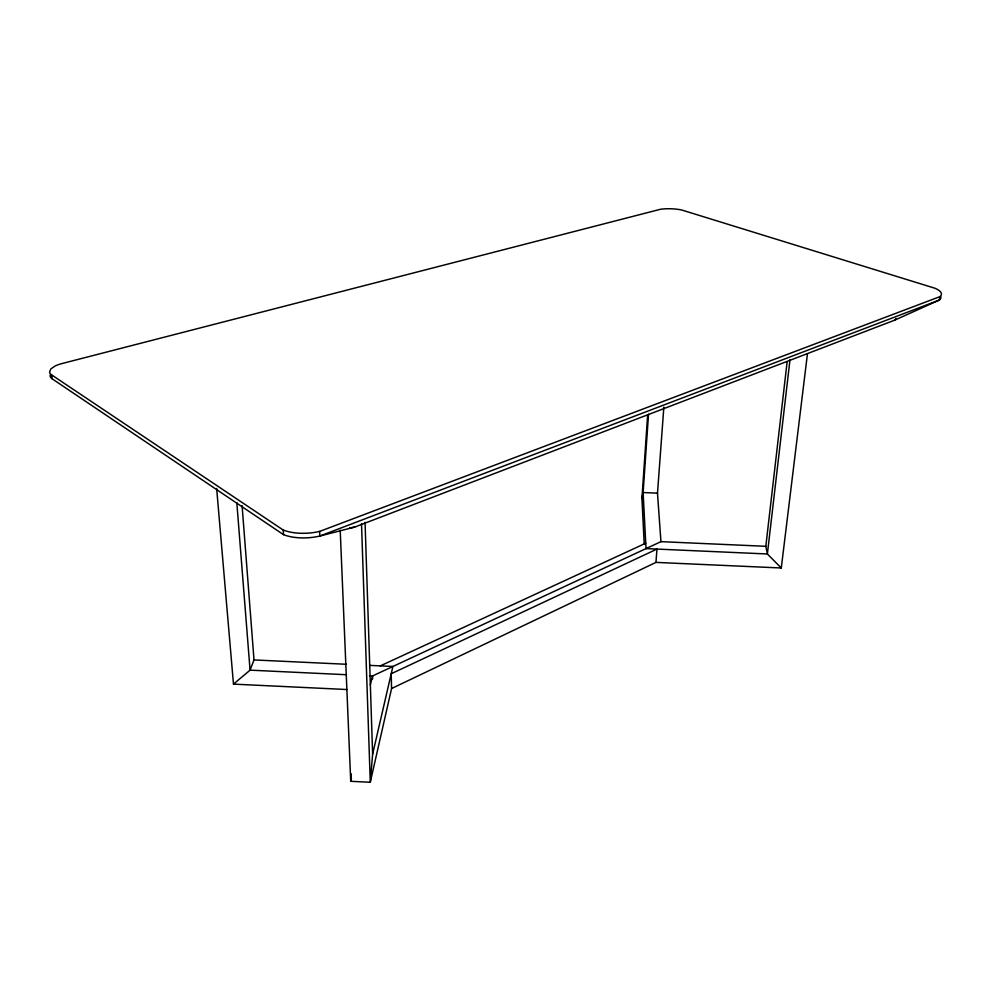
<?xml version="1.0" encoding="UTF-8"?>
<svg xmlns="http://www.w3.org/2000/svg" width="991" height="991" viewBox="0 0 991 991"><rect width="100%" height="100%" fill="white"/><g stroke="black" fill="none" stroke-linecap="round" stroke-linejoin="round"><path stroke-width="1.49" d="M50.157 374.982L50.107 376.01A20.935 7.606 -5.4 0 0 52.164 378.822L283.537 534.669A33.929 16.116 -3.3 0 0 300.645 537.878A35.329 16.76 -3.3 0 0 319.858 536.032L354.84 527.039L894.526 320.229L939.357 300.05A24.75 7.792 6.4 0 0 940.769 296.681M644.212 544.245L641.933 498.498L647.631 415.192M648.51 414.238L643.122 492.539L646.033 548.593L767.381 553.981L781.28 567.992L807.442 353.898M369.482 675.8L372.542 675.949L660.935 541.656L657.491 493.159L663.846 407.177M391.569 688.534L655.955 562.393L656.959 549.076L391.21 673.756L391.569 688.534L370.275 782.271L350.715 781.304L340.21 530.259M365.06 522.331L372.616 754.188L370.275 782.271L361.504 523.508M351.359 773.909L350.715 781.304L351.446 778.331M789.976 359.844L767.381 553.981L765.82 546.301L787.139 361.727M939.914 296.643L939.357 300.05L319.87 536.032L319.635 531.424L939.914 296.643A24.688 7.73 6.3 0 0 940.496 291.825A23.772 7.433 6.4 0 0 935.132 288.307L681.684 209.981A20.093 5.76 3.1 0 0 671.006 208.767A20.947 6.008 3.1 0 0 660.489 209.274L62.061 363.536A22.595 8.163 -5.3 0 0 55.248 365.939L50.838 368.937L49.55 372.071A20.972 7.569 -5.4 0 0 51.606 374.871L283.253 530.061A33.979 16.042 -3.3 0 0 300.384 533.257A35.391 16.698 -3.3 0 0 319.635 531.411M641.933 498.498L643.122 492.539L657.491 493.159M372.616 754.188L392.894 666.472L369.544 665.37M370.312 684.868L372.542 675.949L372.641 678.909M242.089 505.608L254.006 659.932L250.066 670.151L233.48 684.124L216.657 488.489M380.333 665.878L645.76 543.192M660.935 541.656L765.82 546.301M655.955 562.393L781.28 567.992M254.006 659.932L346.441 664.28M346.516 674.722L250.066 670.151L236.812 502.598M233.48 684.124L346.949 689.525M51.606 374.871L52.164 378.822M283.253 530.061L283.537 534.669M895.951 318.433A21.406 7.098 6.1 0 1 894.464 320.204M354.803 526.989A29.148 13.812 -2.5 0 1 349.612 527.992"/></g></svg>
